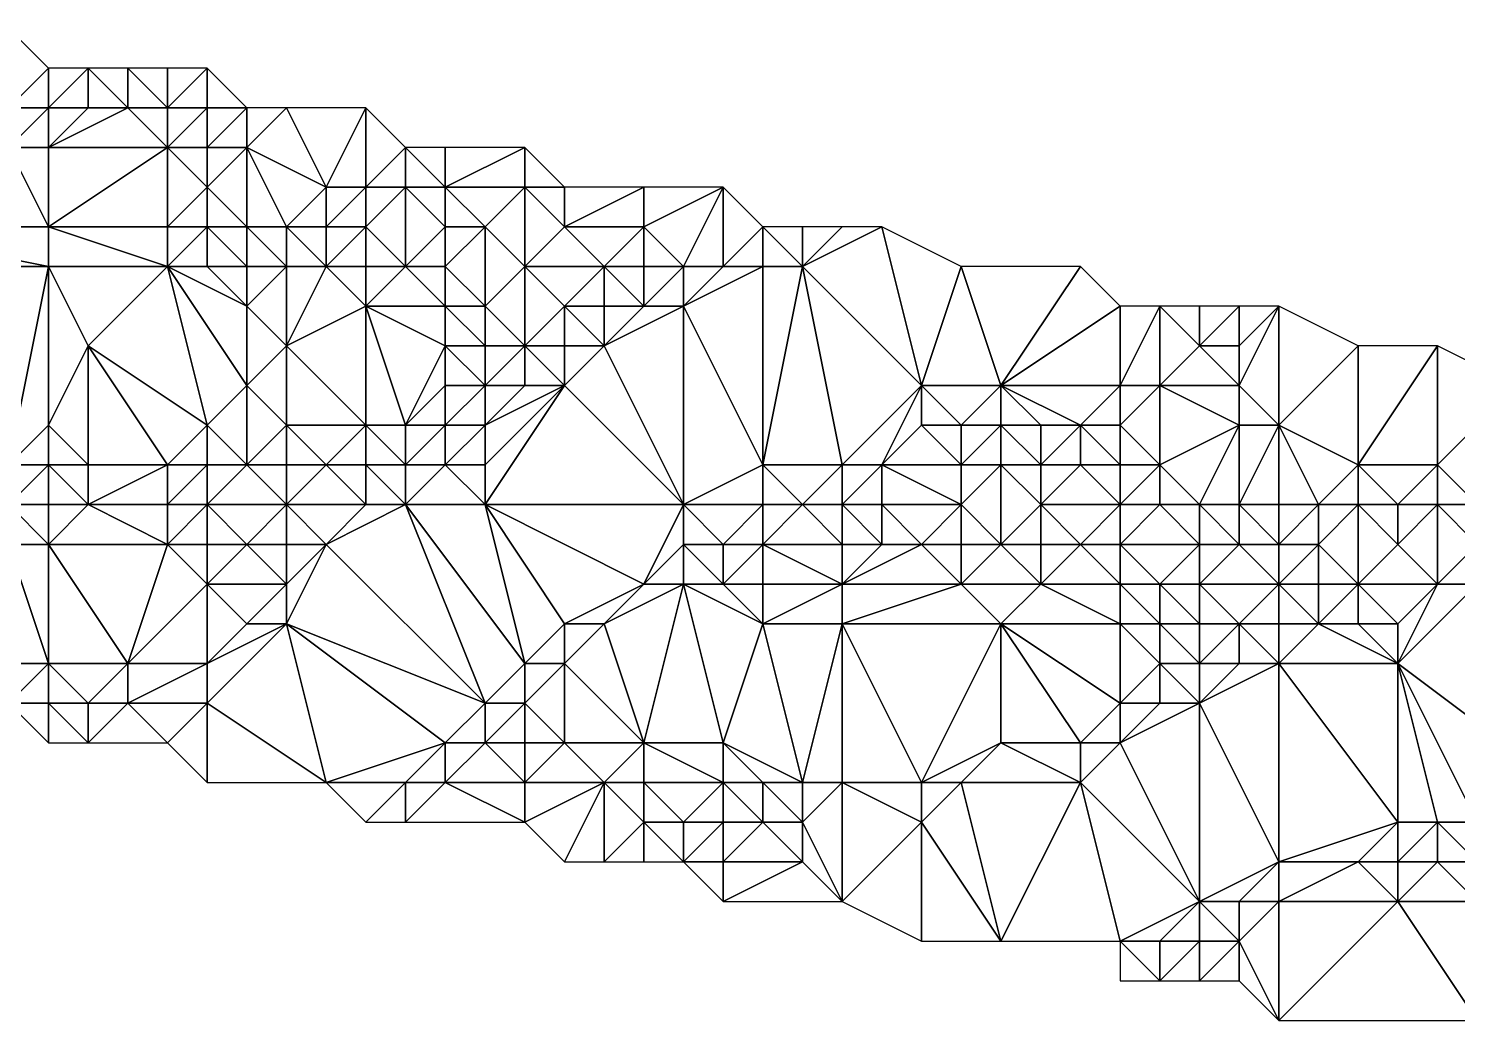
# Model space of a CAD drawing. Extents: x 2717.4 to 2787.5, y 1162.3 to 1174.9.
# Drawn here: x 2725.1 to 2737.34, y 1165.01 to 1173.51 of the extents above; entities that cross this region are included whole.
import ezdxf

# ---------------------------------------------------------------- set-up
doc = ezdxf.new("R2010")
doc.units = 0

msp = doc.modelspace()

# ---------------------------------------------------------------- linework, layer by layer
for points in [[(2724.93, 1173.51, 595.029), (2724.93, 1172.83, 595.025), (2725.27, 1173.17, 595.028)], [(2725.27, 1173.17, 595.028), (2724.93, 1172.83, 595.025), (2725.27, 1172.83, 595.068)], [(2725.27, 1173.17, 595.028), (2725.27, 1172.83, 595.068), (2725.61, 1173.17, 595.021)], [(2725.27, 1172.83, 595.068), (2725.61, 1172.83, 596.333), (2725.61, 1173.17, 595.021)], [(2725.95, 1172.83, 596.342), (2725.95, 1173.17, 595.006), (2725.61, 1173.17, 595.021)], [(2725.61, 1173.17, 595.021), (2725.61, 1172.83, 596.333), (2725.95, 1172.83, 596.342)], [(2726.29, 1172.83, 595.06), (2725.95, 1173.17, 595.006), (2725.95, 1172.83, 596.342)], [(2726.29, 1172.83, 595.06), (2726.29, 1173.17, 594.181), (2725.95, 1173.17, 595.006)], [(2726.63, 1173.17, 593.889), (2726.29, 1172.83, 595.06), (2726.63, 1172.83, 594.985)], [(2726.63, 1173.17, 593.889), (2726.29, 1173.17, 594.181), (2726.29, 1172.83, 595.06)], [(2726.63, 1173.17, 593.889), (2726.63, 1172.83, 594.985), (2726.97, 1172.83, 593.884)], [(2724.93, 1172.49, 596.318), (2725.27, 1172.49, 596.327), (2725.27, 1172.83, 595.068)], [(2725.27, 1172.83, 595.068), (2724.93, 1172.83, 595.025), (2724.93, 1172.49, 596.318)], [(2725.95, 1172.83, 596.342), (2725.61, 1172.83, 596.333), (2725.27, 1172.49, 596.327)], [(2725.95, 1172.83, 596.342), (2725.27, 1172.49, 596.327), (2726.29, 1172.49, 596.356)], [(2725.27, 1172.49, 596.327), (2725.61, 1172.83, 596.333), (2725.27, 1172.83, 595.068)], [(2726.29, 1172.49, 596.356), (2726.29, 1172.83, 595.06), (2725.95, 1172.83, 596.342)], [(2726.63, 1172.83, 594.985), (2726.29, 1172.83, 595.06), (2726.29, 1172.49, 596.356)], [(2726.63, 1172.49, 593.811), (2726.63, 1172.83, 594.985), (2726.29, 1172.49, 596.356)], [(2726.97, 1172.83, 593.884), (2726.63, 1172.83, 594.985), (2726.63, 1172.49, 593.811)], [(2726.63, 1172.49, 593.811), (2726.97, 1172.49, 593.841), (2726.97, 1172.83, 593.884)], [(2726.97, 1172.83, 593.884), (2726.97, 1172.49, 593.841), (2727.31, 1172.83, 593.885)], [(2727.31, 1172.83, 593.885), (2726.97, 1172.49, 593.841), (2727.65, 1172.15, 593.783)], [(2727.31, 1172.83, 593.885), (2727.65, 1172.15, 593.783), (2727.99, 1172.83, 593.831)], [(2727.99, 1172.83, 593.831), (2727.65, 1172.15, 593.783), (2727.99, 1172.15, 593.768)], [(2727.99, 1172.83, 593.831), (2727.99, 1172.15, 593.768), (2728.33, 1172.49, 593.764)], [(2725.27, 1171.81, 596.333), (2724.93, 1172.49, 596.318), (2723.57, 1171.81, 596.313)], [(2725.27, 1171.81, 596.333), (2725.27, 1172.49, 596.327), (2724.93, 1172.49, 596.318)], [(2726.29, 1172.49, 596.356), (2725.27, 1172.49, 596.327), (2725.27, 1171.81, 596.333)], [(2726.29, 1172.49, 596.356), (2725.27, 1171.81, 596.333), (2726.29, 1171.81, 596.362)], [(2726.29, 1172.49, 596.356), (2726.29, 1171.81, 596.362), (2726.63, 1172.15, 593.688)], [(2726.63, 1172.15, 593.688), (2726.63, 1172.49, 593.811), (2726.29, 1172.49, 596.356)], [(2726.97, 1171.81, 593.854), (2726.97, 1172.49, 593.841), (2726.63, 1172.15, 593.688)], [(2726.63, 1172.15, 593.688), (2726.97, 1172.49, 593.841), (2726.63, 1172.49, 593.811)], [(2727.65, 1172.15, 593.783), (2726.97, 1172.49, 593.841), (2727.31, 1171.81, 593.688)], [(2727.31, 1171.81, 593.688), (2726.97, 1172.49, 593.841), (2726.97, 1171.81, 593.854)], [(2728.33, 1172.49, 593.764), (2727.99, 1172.15, 593.768), (2728.33, 1172.15, 593.753)], [(2728.67, 1172.15, 593.998), (2728.67, 1172.49, 593.994), (2728.33, 1172.49, 593.764)], [(2728.33, 1172.49, 593.764), (2728.33, 1172.15, 593.753), (2728.67, 1172.15, 593.998)], [(2729.35, 1172.49, 593.937), (2728.67, 1172.49, 593.994), (2728.67, 1172.15, 593.998)], [(2728.67, 1172.15, 593.998), (2729.35, 1172.15, 593.915), (2729.35, 1172.49, 593.937)], [(2729.35, 1172.49, 593.937), (2729.35, 1172.15, 593.915), (2729.69, 1172.15, 593.871)], [(2726.29, 1171.81, 596.362), (2726.63, 1171.81, 594.841), (2726.63, 1172.15, 593.688)], [(2726.63, 1171.81, 594.841), (2726.97, 1171.81, 593.854), (2726.63, 1172.15, 593.688)], [(2727.65, 1171.81, 593.878), (2727.65, 1172.15, 593.783), (2727.31, 1171.81, 593.688)], [(2727.99, 1172.15, 593.768), (2727.65, 1172.15, 593.783), (2727.65, 1171.81, 593.878)], [(2727.99, 1171.81, 593.869), (2727.99, 1172.15, 593.768), (2727.65, 1171.81, 593.878)], [(2728.33, 1171.47, 593.871), (2728.33, 1172.15, 593.753), (2727.99, 1171.81, 593.869)], [(2728.33, 1172.15, 593.753), (2727.99, 1172.15, 593.768), (2727.99, 1171.81, 593.869)], [(2728.33, 1171.47, 593.871), (2728.67, 1171.81, 593.998), (2728.33, 1172.15, 593.753)], [(2728.33, 1172.15, 593.753), (2728.67, 1171.81, 593.998), (2728.67, 1172.15, 593.998)], [(2728.67, 1172.15, 593.998), (2729.01, 1171.81, 593.731), (2729.35, 1172.15, 593.915)], [(2728.67, 1171.81, 593.998), (2729.01, 1171.81, 593.731), (2728.67, 1172.15, 593.998)], [(2729.35, 1172.15, 593.915), (2729.01, 1171.81, 593.731), (2729.35, 1171.47, 593.593)], [(2729.69, 1171.81, 593.849), (2729.35, 1172.15, 593.915), (2729.35, 1171.47, 593.593)], [(2729.69, 1172.15, 593.871), (2729.35, 1172.15, 593.915), (2729.69, 1171.81, 593.849)], [(2729.69, 1171.81, 593.849), (2730.37, 1171.81, 593.76), (2730.37, 1172.15, 593.781)], [(2729.69, 1172.15, 593.871), (2729.69, 1171.81, 593.849), (2730.37, 1172.15, 593.781)], [(2730.37, 1172.15, 593.781), (2730.37, 1171.81, 593.76), (2731.05, 1172.15, 593.761)], [(2731.05, 1172.15, 593.761), (2730.37, 1171.81, 593.76), (2730.71, 1171.47, 593.749)], [(2731.05, 1172.15, 593.761), (2730.71, 1171.47, 593.749), (2731.05, 1171.47, 593.746)], [(2731.05, 1171.47, 593.746), (2731.39, 1171.81, 593.742), (2731.05, 1172.15, 593.761)], [(2725.27, 1171.47, 594.738), (2723.57, 1171.81, 596.313), (2723.23, 1171.47, 594.696)], [(2725.27, 1171.81, 596.333), (2723.57, 1171.81, 596.313), (2725.27, 1171.47, 594.738)], [(2725.27, 1171.81, 596.333), (2726.29, 1171.47, 594.762), (2726.29, 1171.81, 596.362)], [(2725.27, 1171.81, 596.333), (2725.27, 1171.47, 594.738), (2726.29, 1171.47, 594.762)], [(2726.29, 1171.47, 594.762), (2726.63, 1171.81, 594.841), (2726.29, 1171.81, 596.362)], [(2726.29, 1171.47, 594.762), (2726.63, 1171.47, 594.837), (2726.63, 1171.81, 594.841)], [(2726.63, 1171.81, 594.841), (2726.97, 1171.47, 593.863), (2726.97, 1171.81, 593.854)], [(2726.63, 1171.81, 594.841), (2726.63, 1171.47, 594.837), (2726.97, 1171.47, 593.863)], [(2726.97, 1171.81, 593.854), (2726.97, 1171.47, 593.863), (2727.31, 1171.47, 593.847)], [(2727.31, 1171.47, 593.847), (2727.31, 1171.81, 593.688), (2726.97, 1171.81, 593.854)], [(2727.65, 1171.47, 593.909), (2727.31, 1171.81, 593.688), (2727.31, 1171.47, 593.847)], [(2727.65, 1171.47, 593.909), (2727.65, 1171.81, 593.878), (2727.31, 1171.81, 593.688)], [(2727.99, 1171.81, 593.869), (2727.65, 1171.81, 593.878), (2727.65, 1171.47, 593.909)], [(2727.99, 1171.81, 593.869), (2727.65, 1171.47, 593.909), (2727.99, 1171.47, 594.486)], [(2728.33, 1171.47, 593.871), (2727.99, 1171.81, 593.869), (2727.99, 1171.47, 594.486)], [(2728.33, 1171.47, 593.871), (2728.67, 1171.47, 593.789), (2728.67, 1171.81, 593.998)], [(2729.01, 1171.81, 593.731), (2728.67, 1171.47, 593.789), (2729.01, 1171.13, 593.661)], [(2728.67, 1171.81, 593.998), (2728.67, 1171.47, 593.789), (2729.01, 1171.81, 593.731)], [(2729.35, 1171.47, 593.593), (2729.01, 1171.81, 593.731), (2729.01, 1171.13, 593.661)], [(2730.03, 1171.47, 593.515), (2729.69, 1171.81, 593.849), (2729.35, 1171.47, 593.593)], [(2730.03, 1171.47, 593.515), (2730.37, 1171.81, 593.76), (2729.69, 1171.81, 593.849)], [(2730.37, 1171.47, 593.518), (2730.37, 1171.81, 593.76), (2730.03, 1171.47, 593.515)], [(2730.71, 1171.47, 593.749), (2730.37, 1171.81, 593.76), (2730.37, 1171.47, 593.518)], [(2731.05, 1171.47, 593.746), (2731.39, 1171.47, 595.438), (2731.39, 1171.81, 593.742)], [(2731.39, 1171.81, 593.742), (2731.39, 1171.47, 595.438), (2731.73, 1171.47, 595.42)], [(2731.73, 1171.81, 593.724), (2731.39, 1171.81, 593.742), (2731.73, 1171.47, 595.42)], [(2731.73, 1171.47, 595.42), (2732.07, 1171.81, 595.416), (2731.73, 1171.81, 593.724)], [(2731.73, 1171.47, 595.42), (2732.75, 1170.45, 595.424), (2732.41, 1171.81, 595.416)], [(2732.41, 1171.81, 595.416), (2732.07, 1171.81, 595.416), (2731.73, 1171.47, 595.42)], [(2732.41, 1171.81, 595.416), (2732.75, 1170.45, 595.424), (2733.09, 1171.47, 595.456)], [(2724.93, 1169.77, 594.747), (2725.27, 1171.47, 594.738), (2723.23, 1171.47, 594.696)], [(2724.93, 1169.77, 594.747), (2725.27, 1170.11, 594.736), (2725.27, 1171.47, 594.738)], [(2726.29, 1171.47, 594.762), (2725.27, 1171.47, 594.738), (2725.61, 1170.79, 594.745)], [(2725.27, 1171.47, 594.738), (2725.27, 1170.11, 594.736), (2725.61, 1170.79, 594.745)], [(2726.63, 1170.11, 594.75), (2726.29, 1171.47, 594.762), (2725.61, 1170.79, 594.745)], [(2726.29, 1171.47, 594.762), (2726.97, 1170.45, 594.783), (2726.97, 1171.13, 594.813)], [(2726.63, 1170.11, 594.75), (2726.97, 1170.45, 594.783), (2726.29, 1171.47, 594.762)], [(2726.97, 1171.13, 594.813), (2726.63, 1171.47, 594.837), (2726.29, 1171.47, 594.762)], [(2726.97, 1171.47, 593.863), (2726.63, 1171.47, 594.837), (2726.97, 1171.13, 594.813)], [(2727.31, 1171.47, 593.847), (2726.97, 1171.47, 593.863), (2726.97, 1171.13, 594.813)], [(2726.97, 1171.13, 594.813), (2727.31, 1170.79, 593.926), (2727.31, 1171.47, 593.847)], [(2727.31, 1170.79, 593.926), (2727.65, 1171.47, 593.909), (2727.31, 1171.47, 593.847)], [(2727.99, 1171.13, 593.926), (2727.65, 1171.47, 593.909), (2727.31, 1170.79, 593.926)], [(2727.99, 1171.47, 594.486), (2727.65, 1171.47, 593.909), (2727.99, 1171.13, 593.926)], [(2727.99, 1171.13, 593.926), (2728.33, 1171.47, 593.871), (2727.99, 1171.47, 594.486)], [(2727.99, 1171.13, 593.926), (2728.67, 1171.13, 593.759), (2728.33, 1171.47, 593.871)], [(2728.67, 1171.13, 593.759), (2728.67, 1171.47, 593.789), (2728.33, 1171.47, 593.871)], [(2729.01, 1171.13, 593.661), (2728.67, 1171.47, 593.789), (2728.67, 1171.13, 593.759)], [(2729.35, 1171.47, 593.593), (2729.01, 1171.13, 593.661), (2729.35, 1170.79, 593.587)], [(2730.03, 1171.47, 593.515), (2729.35, 1171.47, 593.593), (2729.69, 1171.13, 595.642)], [(2729.35, 1171.47, 593.593), (2729.35, 1170.79, 593.587), (2729.69, 1171.13, 595.642)], [(2730.03, 1171.47, 593.515), (2729.69, 1171.13, 595.642), (2730.03, 1171.13, 595.63)], [(2730.37, 1171.13, 593.499), (2730.03, 1171.47, 593.515), (2730.03, 1171.13, 595.63)], [(2730.37, 1171.13, 593.499), (2730.37, 1171.47, 593.518), (2730.03, 1171.47, 593.515)], [(2730.71, 1171.47, 593.749), (2730.37, 1171.47, 593.518), (2730.37, 1171.13, 593.499)], [(2730.71, 1171.13, 595.4), (2730.71, 1171.47, 593.749), (2730.37, 1171.13, 593.499)], [(2730.71, 1171.13, 595.4), (2731.39, 1171.47, 595.438), (2731.05, 1171.47, 593.746)], [(2731.05, 1171.47, 593.746), (2730.71, 1171.47, 593.749), (2730.71, 1171.13, 595.4)], [(2730.71, 1171.13, 595.4), (2731.39, 1169.77, 595.426), (2731.39, 1171.47, 595.438)], [(2731.73, 1171.47, 595.42), (2731.39, 1169.77, 595.426), (2732.07, 1169.77, 595.422)], [(2731.39, 1171.47, 595.438), (2731.39, 1169.77, 595.426), (2731.73, 1171.47, 595.42)], [(2731.73, 1171.47, 595.42), (2732.07, 1169.77, 595.422), (2732.75, 1170.45, 595.424)], [(2733.09, 1171.47, 595.456), (2732.75, 1170.45, 595.424), (2733.43, 1170.45, 595.474)], [(2733.09, 1171.47, 595.456), (2733.43, 1170.45, 595.474), (2734.11, 1171.47, 595.495)], [(2734.11, 1171.47, 595.495), (2733.43, 1170.45, 595.474), (2734.45, 1171.13, 595.515)], [(2726.97, 1171.13, 594.813), (2726.97, 1170.45, 594.783), (2727.31, 1170.79, 593.926)], [(2727.99, 1170.11, 593.937), (2727.99, 1171.13, 593.926), (2727.31, 1170.79, 593.926)], [(2727.99, 1170.11, 593.937), (2728.33, 1170.11, 593.935), (2727.99, 1171.13, 593.926)], [(2728.33, 1170.11, 593.935), (2728.67, 1170.79, 593.917), (2727.99, 1171.13, 593.926)], [(2727.99, 1171.13, 593.926), (2728.67, 1170.79, 593.917), (2728.67, 1171.13, 593.759)], [(2729.01, 1171.13, 593.661), (2728.67, 1171.13, 593.759), (2729.01, 1170.79, 593.914)], [(2728.67, 1171.13, 593.759), (2728.67, 1170.79, 593.917), (2729.01, 1170.79, 593.914)], [(2729.35, 1170.79, 593.587), (2729.01, 1171.13, 593.661), (2729.01, 1170.79, 593.914)], [(2729.35, 1170.79, 593.587), (2729.69, 1170.79, 595.657), (2729.69, 1171.13, 595.642)], [(2730.03, 1171.13, 595.63), (2729.69, 1171.13, 595.642), (2730.03, 1170.79, 595.44)], [(2729.69, 1171.13, 595.642), (2729.69, 1170.79, 595.657), (2730.03, 1170.79, 595.44)], [(2730.03, 1171.13, 595.63), (2730.03, 1170.79, 595.44), (2730.37, 1171.13, 593.499)], [(2730.03, 1170.79, 595.44), (2730.71, 1171.13, 595.4), (2730.37, 1171.13, 593.499)], [(2730.03, 1170.79, 595.44), (2730.71, 1169.43, 595.458), (2730.71, 1171.13, 595.4)], [(2730.71, 1169.43, 595.458), (2731.39, 1169.77, 595.426), (2730.71, 1171.13, 595.4)], [(2733.43, 1170.45, 595.474), (2734.45, 1170.45, 595.482), (2734.45, 1171.13, 595.515)], [(2734.45, 1171.13, 595.515), (2734.45, 1170.45, 595.482), (2734.79, 1171.13, 595.415)], [(2734.45, 1170.45, 595.482), (2734.79, 1170.45, 595.473), (2734.79, 1171.13, 595.415)], [(2735.13, 1171.13, 593.652), (2734.79, 1171.13, 595.415), (2735.13, 1170.79, 595.411)], [(2734.79, 1171.13, 595.415), (2734.79, 1170.45, 595.473), (2735.13, 1170.79, 595.411)], [(2735.13, 1170.79, 595.411), (2735.47, 1171.13, 593.665), (2735.13, 1171.13, 593.652)], [(2735.13, 1170.79, 595.411), (2735.47, 1170.79, 595.371), (2735.47, 1171.13, 593.665)], [(2735.47, 1171.13, 593.665), (2735.47, 1170.79, 595.371), (2735.81, 1171.13, 595.029)], [(2735.81, 1171.13, 595.029), (2735.47, 1170.45, 595.409), (2735.81, 1170.11, 595.018)], [(2735.81, 1171.13, 595.029), (2735.47, 1170.79, 595.371), (2735.47, 1170.45, 595.409)], [(2735.81, 1171.13, 595.029), (2735.81, 1170.11, 595.018), (2736.49, 1170.79, 595.069)], [(2725.61, 1170.79, 594.745), (2725.27, 1170.11, 594.736), (2725.61, 1169.77, 594.743)], [(2726.29, 1169.77, 594.769), (2725.61, 1170.79, 594.745), (2725.61, 1169.77, 594.743)], [(2726.63, 1170.11, 594.75), (2725.61, 1170.79, 594.745), (2726.29, 1169.77, 594.769)], [(2726.97, 1170.45, 594.783), (2727.31, 1170.11, 593.916), (2727.31, 1170.79, 593.926)], [(2727.31, 1170.79, 593.926), (2727.31, 1170.11, 593.916), (2727.99, 1170.11, 593.937)], [(2728.33, 1170.11, 593.935), (2728.67, 1170.45, 593.925), (2728.67, 1170.79, 593.917)], [(2729.01, 1170.79, 593.914), (2728.67, 1170.79, 593.917), (2729.01, 1170.45, 593.922)], [(2728.67, 1170.79, 593.917), (2728.67, 1170.45, 593.925), (2729.01, 1170.45, 593.922)], [(2729.35, 1170.79, 593.587), (2729.01, 1170.79, 593.914), (2729.01, 1170.45, 593.922)], [(2729.35, 1170.79, 593.587), (2729.01, 1170.45, 593.922), (2729.35, 1170.45, 593.92)], [(2729.69, 1170.45, 595.482), (2729.35, 1170.79, 593.587), (2729.35, 1170.45, 593.92)], [(2729.69, 1170.45, 595.482), (2729.69, 1170.79, 595.657), (2729.35, 1170.79, 593.587)], [(2729.69, 1170.45, 595.482), (2730.71, 1169.43, 595.458), (2730.03, 1170.79, 595.44)], [(2730.03, 1170.79, 595.44), (2729.69, 1170.79, 595.657), (2729.69, 1170.45, 595.482)], [(2734.79, 1170.45, 595.473), (2735.47, 1170.45, 595.409), (2735.13, 1170.79, 595.411)], [(2735.47, 1170.45, 595.409), (2735.47, 1170.79, 595.371), (2735.13, 1170.79, 595.411)], [(2735.81, 1170.11, 595.018), (2736.49, 1169.77, 595.072), (2736.49, 1170.79, 595.069)], [(2736.49, 1170.79, 595.069), (2736.49, 1169.77, 595.072), (2737.17, 1170.79, 595.091)], [(2736.49, 1169.77, 595.072), (2737.17, 1169.77, 595.069), (2737.17, 1170.79, 595.091)], [(2737.17, 1170.79, 595.091), (2737.17, 1169.77, 595.069), (2737.85, 1170.45, 595.088)], [(2726.97, 1169.77, 594.785), (2726.97, 1170.45, 594.783), (2726.63, 1170.11, 594.75)], [(2726.97, 1169.77, 594.785), (2727.31, 1170.11, 593.916), (2726.97, 1170.45, 594.783)], [(2728.67, 1170.11, 593.657), (2728.67, 1170.45, 593.925), (2728.33, 1170.11, 593.935)], [(2729.01, 1170.11, 595.713), (2729.01, 1170.45, 593.922), (2728.67, 1170.11, 593.657)], [(2729.01, 1170.45, 593.922), (2728.67, 1170.45, 593.925), (2728.67, 1170.11, 593.657)], [(2729.01, 1170.11, 595.713), (2729.69, 1170.45, 595.482), (2729.35, 1170.45, 593.92)], [(2729.69, 1170.45, 595.482), (2729.01, 1169.43, 595.473), (2730.71, 1169.43, 595.458)], [(2729.69, 1170.45, 595.482), (2729.01, 1169.77, 595.506), (2729.01, 1169.43, 595.473)], [(2729.35, 1170.45, 593.92), (2729.01, 1170.45, 593.922), (2729.01, 1170.11, 595.713)], [(2729.01, 1170.11, 595.713), (2729.01, 1169.77, 595.506), (2729.69, 1170.45, 595.482)], [(2732.75, 1170.45, 595.424), (2732.07, 1169.77, 595.422), (2732.41, 1169.77, 594.717)], [(2732.41, 1169.77, 594.717), (2732.75, 1170.11, 595.408), (2732.75, 1170.45, 595.424)], [(2733.43, 1170.45, 595.474), (2732.75, 1170.45, 595.424), (2733.09, 1170.11, 596.694)], [(2732.75, 1170.45, 595.424), (2732.75, 1170.11, 595.408), (2733.09, 1170.11, 596.694)], [(2733.43, 1170.11, 596.803), (2733.43, 1170.45, 595.474), (2733.09, 1170.11, 596.694)], [(2733.43, 1170.11, 596.803), (2733.77, 1170.11, 595.489), (2733.43, 1170.45, 595.474)], [(2733.43, 1170.45, 595.474), (2733.77, 1170.11, 595.489), (2734.11, 1170.11, 595.486)], [(2734.11, 1170.11, 595.486), (2734.45, 1170.45, 595.482), (2733.43, 1170.45, 595.474)], [(2734.45, 1170.11, 596.308), (2734.45, 1170.45, 595.482), (2734.11, 1170.11, 595.486)], [(2734.45, 1170.11, 596.308), (2734.79, 1170.45, 595.473), (2734.45, 1170.45, 595.482)], [(2734.79, 1169.77, 595.516), (2734.79, 1170.45, 595.473), (2734.45, 1170.11, 596.308)], [(2734.79, 1169.77, 595.516), (2735.47, 1170.11, 595.447), (2734.79, 1170.45, 595.473)], [(2735.47, 1170.11, 595.447), (2735.47, 1170.45, 595.409), (2734.79, 1170.45, 595.473)], [(2735.81, 1170.11, 595.018), (2735.47, 1170.45, 595.409), (2735.47, 1170.11, 595.447)], [(2737.85, 1170.45, 595.088), (2737.17, 1169.77, 595.069), (2737.51, 1169.43, 595.103)], [(2725.27, 1169.77, 596.364), (2725.27, 1170.11, 594.736), (2724.93, 1169.77, 594.747)], [(2725.61, 1169.77, 594.743), (2725.27, 1170.11, 594.736), (2725.27, 1169.77, 596.364)], [(2726.63, 1170.11, 594.75), (2726.29, 1169.77, 594.769), (2726.63, 1169.77, 623.335)], [(2726.97, 1169.77, 594.785), (2726.63, 1170.11, 594.75), (2726.63, 1169.77, 623.335)], [(2726.97, 1169.77, 594.785), (2727.31, 1169.77, 594.793), (2727.31, 1170.11, 593.916)], [(2727.99, 1170.11, 593.937), (2727.31, 1170.11, 593.916), (2727.65, 1169.77, 593.947)], [(2727.31, 1170.11, 593.916), (2727.31, 1169.77, 594.793), (2727.65, 1169.77, 593.947)], [(2727.99, 1169.77, 595.933), (2727.99, 1170.11, 593.937), (2727.65, 1169.77, 593.947)], [(2727.99, 1169.77, 595.933), (2728.33, 1169.77, 596.198), (2727.99, 1170.11, 593.937)], [(2728.33, 1169.77, 596.198), (2728.33, 1170.11, 593.935), (2727.99, 1170.11, 593.937)], [(2728.67, 1170.11, 593.657), (2728.33, 1170.11, 593.935), (2728.33, 1169.77, 596.198)], [(2728.33, 1169.77, 596.198), (2728.67, 1169.77, 595.897), (2728.67, 1170.11, 593.657)], [(2728.67, 1170.11, 593.657), (2728.67, 1169.77, 595.897), (2729.01, 1170.11, 595.713)], [(2728.67, 1169.77, 595.897), (2729.01, 1169.77, 595.506), (2729.01, 1170.11, 595.713)], [(2733.09, 1169.77, 594.715), (2732.75, 1170.11, 595.408), (2732.41, 1169.77, 594.717)], [(2733.09, 1170.11, 596.694), (2732.75, 1170.11, 595.408), (2733.09, 1169.77, 594.715)], [(2733.43, 1170.11, 596.803), (2733.09, 1169.77, 594.715), (2733.43, 1169.77, 594.721)], [(2733.43, 1170.11, 596.803), (2733.09, 1170.11, 596.694), (2733.09, 1169.77, 594.715)], [(2733.43, 1169.77, 594.721), (2733.77, 1169.77, 594.727), (2733.43, 1170.11, 596.803)], [(2733.77, 1169.77, 594.727), (2733.77, 1170.11, 595.489), (2733.43, 1170.11, 596.803)], [(2734.11, 1169.77, 594.745), (2734.11, 1170.11, 595.486), (2733.77, 1169.77, 594.727)], [(2734.11, 1170.11, 595.486), (2733.77, 1170.11, 595.489), (2733.77, 1169.77, 594.727)], [(2734.45, 1169.77, 596.325), (2734.11, 1170.11, 595.486), (2734.11, 1169.77, 594.745)], [(2734.45, 1169.77, 596.325), (2734.45, 1170.11, 596.308), (2734.11, 1170.11, 595.486)], [(2734.45, 1169.77, 596.325), (2734.79, 1169.77, 595.516), (2734.45, 1170.11, 596.308)], [(2735.13, 1169.43, 595.528), (2735.47, 1170.11, 595.447), (2734.79, 1169.77, 595.516)], [(2735.47, 1169.43, 595.519), (2735.47, 1170.11, 595.447), (2735.13, 1169.43, 595.528)], [(2735.47, 1169.43, 595.519), (2735.81, 1169.43, 595.008), (2735.81, 1170.11, 595.018)], [(2735.81, 1170.11, 595.018), (2735.47, 1170.11, 595.447), (2735.47, 1169.43, 595.519)], [(2735.81, 1170.11, 595.018), (2735.81, 1169.43, 595.008), (2736.15, 1169.43, 595.074)], [(2736.15, 1169.43, 595.074), (2736.49, 1169.77, 595.072), (2735.81, 1170.11, 595.018)], [(2724.93, 1169.43, 596.366), (2725.27, 1169.43, 596.372), (2725.27, 1169.77, 596.364)], [(2724.93, 1169.77, 594.747), (2724.93, 1169.43, 596.366), (2725.27, 1169.77, 596.364)], [(2725.61, 1169.77, 594.743), (2725.27, 1169.77, 596.364), (2725.61, 1169.43, 623.324)], [(2725.27, 1169.77, 596.364), (2725.27, 1169.43, 596.372), (2725.61, 1169.43, 623.324)], [(2725.61, 1169.43, 623.324), (2726.29, 1169.77, 594.769), (2725.61, 1169.77, 594.743)], [(2725.61, 1169.43, 623.324), (2726.29, 1169.43, 623.332), (2726.29, 1169.77, 594.769)], [(2726.29, 1169.77, 594.769), (2726.29, 1169.43, 623.332), (2726.63, 1169.77, 623.335)], [(2726.29, 1169.43, 623.332), (2726.63, 1169.43, 623.333), (2726.63, 1169.77, 623.335)], [(2726.63, 1169.77, 623.335), (2726.63, 1169.43, 623.333), (2726.97, 1169.77, 594.785)], [(2726.97, 1169.77, 594.785), (2726.63, 1169.43, 623.333), (2727.31, 1169.43, 623.352)], [(2727.31, 1169.43, 623.352), (2727.31, 1169.77, 594.793), (2726.97, 1169.77, 594.785)], [(2727.65, 1169.77, 593.947), (2727.31, 1169.43, 623.352), (2727.99, 1169.43, 623.357)], [(2727.65, 1169.77, 593.947), (2727.31, 1169.77, 594.793), (2727.31, 1169.43, 623.352)], [(2727.99, 1169.43, 623.357), (2727.99, 1169.77, 595.933), (2727.65, 1169.77, 593.947)], [(2728.33, 1169.43, 595.499), (2727.99, 1169.77, 595.933), (2727.99, 1169.43, 623.357)], [(2728.33, 1169.43, 595.499), (2728.33, 1169.77, 596.198), (2727.99, 1169.77, 595.933)], [(2728.33, 1169.43, 595.499), (2729.01, 1169.43, 595.473), (2728.67, 1169.77, 595.897)], [(2728.33, 1169.43, 595.499), (2728.67, 1169.77, 595.897), (2728.33, 1169.77, 596.198)], [(2729.01, 1169.43, 595.473), (2729.01, 1169.77, 595.506), (2728.67, 1169.77, 595.897)], [(2730.71, 1169.43, 595.458), (2731.39, 1169.43, 595.426), (2731.39, 1169.77, 595.426)], [(2731.39, 1169.77, 595.426), (2731.39, 1169.43, 595.426), (2731.73, 1169.43, 594.69)], [(2732.07, 1169.77, 595.422), (2731.39, 1169.77, 595.426), (2731.73, 1169.43, 594.69)], [(2731.73, 1169.43, 594.69), (2732.07, 1169.43, 594.705), (2732.07, 1169.77, 595.422)], [(2732.07, 1169.43, 594.705), (2732.41, 1169.43, 594.716), (2732.41, 1169.77, 594.717)], [(2732.07, 1169.77, 595.422), (2732.07, 1169.43, 594.705), (2732.41, 1169.77, 594.717)], [(2733.09, 1169.77, 594.715), (2732.41, 1169.77, 594.717), (2733.09, 1169.43, 594.708)], [(2732.41, 1169.77, 594.717), (2732.41, 1169.43, 594.716), (2733.09, 1169.43, 594.708)], [(2733.43, 1169.09, 594.723), (2733.43, 1169.77, 594.721), (2733.09, 1169.43, 594.708)], [(2733.43, 1169.77, 594.721), (2733.09, 1169.77, 594.715), (2733.09, 1169.43, 594.708)], [(2733.43, 1169.77, 594.721), (2733.77, 1169.43, 594.728), (2733.77, 1169.77, 594.727)], [(2733.43, 1169.09, 594.723), (2733.77, 1169.43, 594.728), (2733.43, 1169.77, 594.721)], [(2734.11, 1169.77, 594.745), (2733.77, 1169.43, 594.728), (2734.45, 1169.43, 594.749)], [(2733.77, 1169.77, 594.727), (2733.77, 1169.43, 594.728), (2734.11, 1169.77, 594.745)], [(2734.11, 1169.77, 594.745), (2734.45, 1169.43, 594.749), (2734.45, 1169.77, 596.325)], [(2734.45, 1169.43, 594.749), (2734.79, 1169.77, 595.516), (2734.45, 1169.77, 596.325)], [(2734.45, 1169.43, 594.749), (2734.79, 1169.43, 595.538), (2734.79, 1169.77, 595.516)], [(2734.79, 1169.77, 595.516), (2734.79, 1169.43, 595.538), (2735.13, 1169.43, 595.528)], [(2736.49, 1169.43, 594.768), (2736.49, 1169.77, 595.072), (2736.15, 1169.43, 595.074)], [(2736.83, 1169.43, 595.084), (2736.49, 1169.77, 595.072), (2736.49, 1169.43, 594.768)], [(2736.83, 1169.43, 595.084), (2737.17, 1169.77, 595.069), (2736.49, 1169.77, 595.072)], [(2737.17, 1169.43, 594.765), (2737.17, 1169.77, 595.069), (2736.83, 1169.43, 595.084)], [(2737.51, 1169.43, 595.103), (2737.17, 1169.77, 595.069), (2737.17, 1169.43, 594.765)], [(2724.93, 1169.43, 596.366), (2724.93, 1169.09, 594.962), (2725.27, 1169.09, 594.966)], [(2725.27, 1169.09, 594.966), (2725.27, 1169.43, 596.372), (2724.93, 1169.43, 596.366)], [(2725.61, 1169.43, 623.324), (2725.27, 1169.09, 594.966), (2726.29, 1169.09, 594.972)], [(2725.61, 1169.43, 623.324), (2725.27, 1169.43, 596.372), (2725.27, 1169.09, 594.966)], [(2726.29, 1169.09, 594.972), (2726.29, 1169.43, 623.332), (2725.61, 1169.43, 623.324)], [(2726.29, 1169.09, 594.972), (2726.63, 1169.09, 596.393), (2726.63, 1169.43, 623.333)], [(2726.29, 1169.09, 594.972), (2726.63, 1169.43, 623.333), (2726.29, 1169.43, 623.332)], [(2726.63, 1169.43, 623.333), (2726.97, 1169.09, 594.995), (2727.31, 1169.43, 623.352)], [(2726.63, 1169.09, 596.393), (2726.97, 1169.09, 594.995), (2726.63, 1169.43, 623.333)], [(2726.97, 1169.09, 594.995), (2727.31, 1169.09, 596.404), (2727.31, 1169.43, 623.352)], [(2727.31, 1169.43, 623.352), (2727.65, 1169.09, 595.538), (2727.99, 1169.43, 623.357)], [(2727.31, 1169.43, 623.352), (2727.31, 1169.09, 596.404), (2727.65, 1169.09, 595.538)], [(2727.65, 1169.09, 595.538), (2729.01, 1167.73, 595.498), (2728.33, 1169.43, 595.499)], [(2727.99, 1169.43, 623.357), (2727.65, 1169.09, 595.538), (2728.33, 1169.43, 595.499)], [(2729.01, 1167.73, 595.498), (2729.35, 1168.07, 595.497), (2728.33, 1169.43, 595.499)], [(2729.35, 1168.07, 595.497), (2729.01, 1169.43, 595.473), (2728.33, 1169.43, 595.499)], [(2729.01, 1169.43, 595.473), (2730.37, 1168.75, 595.496), (2730.71, 1169.43, 595.458)], [(2729.69, 1168.41, 595.496), (2729.01, 1169.43, 595.473), (2729.35, 1168.07, 595.497)], [(2729.69, 1168.41, 595.496), (2730.37, 1168.75, 595.496), (2729.01, 1169.43, 595.473)], [(2730.37, 1168.75, 595.496), (2730.71, 1169.09, 595.479), (2730.71, 1169.43, 595.458)], [(2731.05, 1169.09, 596.469), (2731.39, 1169.43, 595.426), (2730.71, 1169.43, 595.458)], [(2730.71, 1169.43, 595.458), (2730.71, 1169.09, 595.479), (2731.05, 1169.09, 596.469)], [(2731.39, 1169.09, 596.474), (2731.39, 1169.43, 595.426), (2731.05, 1169.09, 596.469)], [(2731.73, 1169.43, 594.69), (2731.39, 1169.43, 595.426), (2731.39, 1169.09, 596.474)], [(2731.39, 1169.09, 596.474), (2732.07, 1169.09, 596.486), (2731.73, 1169.43, 594.69)], [(2732.07, 1169.09, 596.486), (2732.07, 1169.43, 594.705), (2731.73, 1169.43, 594.69)], [(2732.41, 1169.09, 594.858), (2732.41, 1169.43, 594.716), (2732.07, 1169.43, 594.705)], [(2732.41, 1169.09, 594.858), (2732.07, 1169.43, 594.705), (2732.07, 1169.09, 596.486)], [(2732.75, 1169.09, 594.845), (2732.41, 1169.43, 594.716), (2732.41, 1169.09, 594.858)], [(2733.09, 1169.43, 594.708), (2732.41, 1169.43, 594.716), (2732.75, 1169.09, 594.845)], [(2732.75, 1169.09, 594.845), (2733.09, 1169.09, 594.844), (2733.09, 1169.43, 594.708)], [(2733.09, 1169.43, 594.708), (2733.09, 1169.09, 594.844), (2733.43, 1169.09, 594.723)], [(2733.77, 1169.09, 594.866), (2733.77, 1169.43, 594.728), (2733.43, 1169.09, 594.723)], [(2733.77, 1169.09, 594.866), (2734.11, 1169.09, 594.738), (2733.77, 1169.43, 594.728)], [(2733.77, 1169.43, 594.728), (2734.11, 1169.09, 594.738), (2734.45, 1169.43, 594.749)], [(2734.45, 1169.43, 594.749), (2734.11, 1169.09, 594.738), (2734.45, 1169.09, 594.735)], [(2734.45, 1169.09, 594.735), (2734.79, 1169.43, 595.538), (2734.45, 1169.43, 594.749)], [(2735.13, 1169.09, 594.736), (2734.79, 1169.43, 595.538), (2734.45, 1169.09, 594.735)], [(2735.13, 1169.43, 595.528), (2734.79, 1169.43, 595.538), (2735.13, 1169.09, 594.736)], [(2735.47, 1169.09, 595.541), (2735.13, 1169.43, 595.528), (2735.13, 1169.09, 594.736)], [(2735.47, 1169.09, 595.541), (2735.47, 1169.43, 595.519), (2735.13, 1169.43, 595.528)], [(2735.81, 1169.09, 594.748), (2735.47, 1169.43, 595.519), (2735.47, 1169.09, 595.541)], [(2735.81, 1169.09, 594.748), (2735.81, 1169.43, 595.008), (2735.47, 1169.43, 595.519)], [(2735.81, 1169.09, 594.748), (2736.15, 1169.09, 594.756), (2736.15, 1169.43, 595.074)], [(2736.15, 1169.43, 595.074), (2735.81, 1169.43, 595.008), (2735.81, 1169.09, 594.748)], [(2736.49, 1169.43, 594.768), (2736.15, 1169.09, 594.756), (2736.49, 1168.75, 594.757)], [(2736.15, 1169.43, 595.074), (2736.15, 1169.09, 594.756), (2736.49, 1169.43, 594.768)], [(2736.49, 1169.43, 594.768), (2736.83, 1169.09, 594.769), (2736.83, 1169.43, 595.084)], [(2736.49, 1168.75, 594.757), (2736.83, 1169.09, 594.769), (2736.49, 1169.43, 594.768)], [(2737.17, 1169.43, 594.765), (2736.83, 1169.09, 594.769), (2737.17, 1168.75, 594.76)], [(2736.83, 1169.43, 595.084), (2736.83, 1169.09, 594.769), (2737.17, 1169.43, 594.765)], [(2737.51, 1169.43, 595.103), (2737.17, 1169.43, 594.765), (2737.51, 1169.09, 594.765)], [(2737.17, 1169.43, 594.765), (2737.17, 1168.75, 594.76), (2737.51, 1169.09, 594.765)], [(2724.59, 1168.07, 594.957), (2725.27, 1168.07, 594.977), (2724.93, 1169.09, 594.962)], [(2724.93, 1169.09, 594.962), (2725.27, 1168.07, 594.977), (2725.27, 1169.09, 594.966)], [(2725.27, 1169.09, 594.966), (2725.95, 1168.07, 594.978), (2726.29, 1169.09, 594.972)], [(2725.27, 1168.07, 594.977), (2725.95, 1168.07, 594.978), (2725.27, 1169.09, 594.966)], [(2726.29, 1169.09, 594.972), (2725.95, 1168.07, 594.978), (2726.63, 1168.75, 594.92)], [(2726.29, 1169.09, 594.972), (2726.63, 1168.75, 594.92), (2726.63, 1169.09, 596.393)], [(2726.63, 1168.75, 594.92), (2726.97, 1169.09, 594.995), (2726.63, 1169.09, 596.393)], [(2726.63, 1168.75, 594.92), (2727.31, 1168.75, 594.981), (2726.97, 1169.09, 594.995)], [(2726.97, 1169.09, 594.995), (2727.31, 1168.75, 594.981), (2727.31, 1169.09, 596.404)], [(2727.31, 1168.75, 594.981), (2727.31, 1168.41, 595.461), (2727.65, 1169.09, 595.538)], [(2727.31, 1169.09, 596.404), (2727.31, 1168.75, 594.981), (2727.65, 1169.09, 595.538)], [(2727.65, 1169.09, 595.538), (2727.31, 1168.41, 595.461), (2729.01, 1167.73, 595.498)], [(2730.37, 1168.75, 595.496), (2730.71, 1168.75, 595.112), (2730.71, 1169.09, 595.479)], [(2731.05, 1169.09, 596.469), (2730.71, 1169.09, 595.479), (2731.05, 1168.75, 595.118)], [(2730.71, 1169.09, 595.479), (2730.71, 1168.75, 595.112), (2731.05, 1168.75, 595.118)], [(2731.05, 1168.75, 595.118), (2731.39, 1169.09, 596.474), (2731.05, 1169.09, 596.469)], [(2731.05, 1168.75, 595.118), (2731.39, 1168.75, 596.479), (2731.39, 1169.09, 596.474)], [(2731.39, 1168.75, 596.479), (2732.07, 1168.75, 596.491), (2731.39, 1169.09, 596.474)], [(2732.07, 1168.75, 596.491), (2732.07, 1169.09, 596.486), (2731.39, 1169.09, 596.474)], [(2732.07, 1168.75, 596.491), (2732.41, 1169.09, 594.858), (2732.07, 1169.09, 596.486)], [(2732.75, 1169.09, 594.845), (2732.07, 1168.75, 596.491), (2733.09, 1168.75, 596.509)], [(2732.75, 1169.09, 594.845), (2732.41, 1169.09, 594.858), (2732.07, 1168.75, 596.491)], [(2733.09, 1168.75, 596.509), (2733.09, 1169.09, 594.844), (2732.75, 1169.09, 594.845)], [(2733.43, 1169.09, 594.723), (2733.09, 1168.75, 596.509), (2733.77, 1168.75, 596.522)], [(2733.43, 1169.09, 594.723), (2733.09, 1169.09, 594.844), (2733.09, 1168.75, 596.509)], [(2733.77, 1168.75, 596.522), (2733.77, 1169.09, 594.866), (2733.43, 1169.09, 594.723)], [(2733.77, 1168.75, 596.522), (2734.11, 1169.09, 594.738), (2733.77, 1169.09, 594.866)], [(2734.45, 1168.75, 596.537), (2734.11, 1169.09, 594.738), (2733.77, 1168.75, 596.522)], [(2734.45, 1169.09, 594.735), (2734.11, 1169.09, 594.738), (2734.45, 1168.75, 596.537)], [(2734.45, 1168.75, 596.537), (2734.79, 1168.75, 596.544), (2734.45, 1169.09, 594.735)], [(2734.79, 1168.75, 596.544), (2735.13, 1169.09, 594.736), (2734.45, 1169.09, 594.735)], [(2735.13, 1168.75, 594.888), (2735.13, 1169.09, 594.736), (2734.79, 1168.75, 596.544)], [(2735.81, 1168.75, 594.904), (2735.47, 1169.09, 595.541), (2735.13, 1168.75, 594.888)], [(2735.13, 1168.75, 594.888), (2735.47, 1169.09, 595.541), (2735.13, 1169.09, 594.736)], [(2735.81, 1168.75, 594.904), (2735.81, 1169.09, 594.748), (2735.47, 1169.09, 595.541)], [(2735.81, 1168.75, 594.904), (2736.15, 1169.09, 594.756), (2735.81, 1169.09, 594.748)], [(2735.81, 1168.75, 594.904), (2736.15, 1168.75, 594.903), (2736.15, 1169.09, 594.756)], [(2736.15, 1169.09, 594.756), (2736.15, 1168.75, 594.903), (2736.49, 1168.75, 594.757)], [(2737.17, 1168.75, 594.76), (2736.83, 1169.09, 594.769), (2736.49, 1168.75, 594.757)], [(2737.51, 1169.09, 594.765), (2737.17, 1168.75, 594.76), (2737.51, 1168.75, 595.099)], [(2725.95, 1168.07, 594.978), (2726.63, 1168.07, 594.968), (2726.63, 1168.75, 594.92)], [(2726.63, 1168.07, 594.968), (2726.97, 1168.41, 594.983), (2726.63, 1168.75, 594.92)], [(2726.63, 1168.75, 594.92), (2726.97, 1168.41, 594.983), (2727.31, 1168.75, 594.981)], [(2727.31, 1168.75, 594.981), (2726.97, 1168.41, 594.983), (2727.31, 1168.41, 595.461)], [(2730.03, 1168.41, 595.082), (2730.37, 1168.75, 595.496), (2729.69, 1168.41, 595.496)], [(2730.03, 1168.41, 595.082), (2730.71, 1168.75, 595.112), (2730.37, 1168.75, 595.496)], [(2730.37, 1167.39, 595.082), (2730.71, 1168.75, 595.112), (2730.03, 1168.41, 595.082)], [(2731.05, 1167.39, 595.097), (2730.71, 1168.75, 595.112), (2730.37, 1167.39, 595.082)], [(2731.39, 1168.41, 595.11), (2730.71, 1168.75, 595.112), (2731.05, 1167.39, 595.097)], [(2731.05, 1168.75, 595.118), (2730.71, 1168.75, 595.112), (2731.39, 1168.41, 595.11)], [(2731.05, 1168.75, 595.118), (2731.39, 1168.41, 595.11), (2731.39, 1168.75, 596.479)], [(2731.39, 1168.41, 595.11), (2732.07, 1168.75, 596.491), (2731.39, 1168.75, 596.479)], [(2731.39, 1168.41, 595.11), (2732.07, 1168.41, 595.122), (2732.07, 1168.75, 596.491)], [(2733.09, 1168.75, 596.509), (2732.07, 1168.41, 595.122), (2733.43, 1168.41, 595.168)], [(2732.07, 1168.75, 596.491), (2732.07, 1168.41, 595.122), (2733.09, 1168.75, 596.509)], [(2733.09, 1168.75, 596.509), (2733.43, 1168.41, 595.168), (2733.77, 1168.75, 596.522)], [(2733.43, 1168.41, 595.168), (2734.45, 1168.41, 595.243), (2733.77, 1168.75, 596.522)], [(2733.77, 1168.75, 596.522), (2734.45, 1168.41, 595.243), (2734.45, 1168.75, 596.537)], [(2734.45, 1168.75, 596.537), (2734.79, 1168.41, 596.547), (2734.79, 1168.75, 596.544)], [(2734.45, 1168.75, 596.537), (2734.45, 1168.41, 595.243), (2734.79, 1168.41, 596.547)], [(2734.79, 1168.75, 596.544), (2734.79, 1168.41, 596.547), (2735.13, 1168.41, 623.627)], [(2735.13, 1168.75, 594.888), (2734.79, 1168.75, 596.544), (2735.13, 1168.41, 623.627)], [(2735.47, 1168.41, 596.561), (2735.81, 1168.75, 594.904), (2735.13, 1168.75, 594.888)], [(2735.13, 1168.41, 623.627), (2735.47, 1168.41, 596.561), (2735.13, 1168.75, 594.888)], [(2735.47, 1168.41, 596.561), (2735.81, 1168.41, 596.568), (2735.81, 1168.75, 594.904)], [(2735.81, 1168.75, 594.904), (2735.81, 1168.41, 596.568), (2736.15, 1168.41, 596.574)], [(2736.15, 1168.41, 596.574), (2736.15, 1168.75, 594.903), (2735.81, 1168.75, 594.904)], [(2736.49, 1168.75, 594.757), (2736.15, 1168.75, 594.903), (2736.15, 1168.41, 596.574)], [(2736.15, 1168.41, 596.574), (2736.49, 1168.41, 595.078), (2736.49, 1168.75, 594.757)], [(2736.49, 1168.75, 594.757), (2736.83, 1168.41, 595.066), (2737.17, 1168.75, 594.76)], [(2736.49, 1168.41, 595.078), (2736.83, 1168.41, 595.066), (2736.49, 1168.75, 594.757)], [(2736.83, 1168.07, 595.058), (2738.19, 1167.05, 595.058), (2737.51, 1168.75, 595.099)], [(2737.17, 1168.75, 594.76), (2736.83, 1168.41, 595.066), (2736.83, 1168.07, 595.058)], [(2737.51, 1168.75, 595.099), (2737.17, 1168.75, 594.76), (2736.83, 1168.07, 595.058)], [(2727.31, 1168.41, 595.461), (2726.97, 1168.41, 594.983), (2726.63, 1168.07, 594.968)], [(2727.31, 1168.41, 595.461), (2726.63, 1167.73, 595.498), (2727.65, 1167.05, 595.501)], [(2726.63, 1168.07, 594.968), (2726.63, 1167.73, 595.498), (2727.31, 1168.41, 595.461)], [(2729.01, 1167.73, 595.498), (2727.31, 1168.41, 595.461), (2728.67, 1167.39, 595.498)], [(2728.67, 1167.39, 595.498), (2727.31, 1168.41, 595.461), (2727.65, 1167.05, 595.501)], [(2729.69, 1168.07, 595.047), (2729.69, 1168.41, 595.496), (2729.35, 1168.07, 595.497)], [(2729.69, 1168.07, 595.047), (2730.03, 1168.41, 595.082), (2729.69, 1168.41, 595.496)], [(2730.37, 1167.39, 595.082), (2730.03, 1168.41, 595.082), (2729.69, 1168.07, 595.047)], [(2731.05, 1167.39, 595.097), (2731.73, 1167.05, 595.086), (2731.39, 1168.41, 595.11)], [(2731.39, 1168.41, 595.11), (2731.73, 1167.05, 595.086), (2732.07, 1168.41, 595.122)], [(2732.07, 1168.41, 595.122), (2731.73, 1167.05, 595.086), (2732.07, 1167.05, 595.113)], [(2732.07, 1167.05, 595.113), (2732.75, 1167.05, 595.146), (2732.07, 1168.41, 595.122)], [(2732.07, 1168.41, 595.122), (2732.75, 1167.05, 595.146), (2733.43, 1168.41, 595.168)], [(2732.75, 1167.05, 595.146), (2733.43, 1167.39, 595.171), (2733.43, 1168.41, 595.168)], [(2733.43, 1168.41, 595.168), (2734.45, 1167.73, 595.23), (2734.45, 1168.41, 595.243)], [(2733.43, 1168.41, 595.168), (2734.11, 1167.39, 595.188), (2734.45, 1167.73, 595.23)], [(2733.43, 1168.41, 595.168), (2733.43, 1167.39, 595.171), (2734.11, 1167.39, 595.188)], [(2734.45, 1168.41, 595.243), (2734.79, 1168.07, 595.236), (2734.79, 1168.41, 596.547)], [(2734.45, 1167.73, 595.23), (2734.79, 1168.07, 595.236), (2734.45, 1168.41, 595.243)], [(2735.13, 1168.41, 623.627), (2734.79, 1168.41, 596.547), (2735.13, 1168.07, 595.248)], [(2734.79, 1168.41, 596.547), (2734.79, 1168.07, 595.236), (2735.13, 1168.07, 595.248)], [(2735.13, 1168.41, 623.627), (2735.13, 1168.07, 595.248), (2735.47, 1168.41, 596.561)], [(2735.13, 1168.07, 595.248), (2735.47, 1168.07, 595.248), (2735.47, 1168.41, 596.561)], [(2735.81, 1168.07, 595.046), (2735.81, 1168.41, 596.568), (2735.47, 1168.41, 596.561)], [(2735.47, 1168.41, 596.561), (2735.47, 1168.07, 595.248), (2735.81, 1168.07, 595.046)], [(2736.15, 1168.41, 596.574), (2735.81, 1168.41, 596.568), (2735.81, 1168.07, 595.046)], [(2735.81, 1168.07, 595.046), (2736.83, 1168.07, 595.058), (2736.15, 1168.41, 596.574)], [(2736.83, 1168.07, 595.058), (2736.49, 1168.41, 595.078), (2736.15, 1168.41, 596.574)], [(2736.83, 1168.07, 595.058), (2736.83, 1168.41, 595.066), (2736.49, 1168.41, 595.078)], [(2724.93, 1167.73, 594.133), (2725.27, 1168.07, 594.977), (2724.59, 1168.07, 594.957)], [(2725.27, 1167.73, 594.128), (2725.27, 1168.07, 594.977), (2724.93, 1167.73, 594.133)], [(2725.27, 1167.73, 594.128), (2725.61, 1167.73, 594.997), (2725.27, 1168.07, 594.977)], [(2725.27, 1168.07, 594.977), (2725.61, 1167.73, 594.997), (2725.95, 1168.07, 594.978)], [(2725.95, 1168.07, 594.978), (2725.61, 1167.73, 594.997), (2725.95, 1167.73, 595.53)], [(2725.95, 1167.73, 595.53), (2726.63, 1168.07, 594.968), (2725.95, 1168.07, 594.978)], [(2725.95, 1167.73, 595.53), (2726.63, 1167.73, 595.498), (2726.63, 1168.07, 594.968)], [(2729.35, 1167.73, 595.059), (2729.35, 1168.07, 595.497), (2729.01, 1167.73, 595.498)], [(2729.35, 1167.73, 595.059), (2729.69, 1167.39, 595.046), (2729.69, 1168.07, 595.047)], [(2729.35, 1167.73, 595.059), (2729.69, 1168.07, 595.047), (2729.35, 1168.07, 595.497)], [(2729.69, 1168.07, 595.047), (2729.69, 1167.39, 595.046), (2730.37, 1167.39, 595.082)], [(2734.45, 1167.73, 595.23), (2734.79, 1167.73, 595.04), (2734.79, 1168.07, 595.236)], [(2735.13, 1168.07, 595.248), (2734.79, 1168.07, 595.236), (2735.13, 1167.73, 595.036)], [(2734.79, 1168.07, 595.236), (2734.79, 1167.73, 595.04), (2735.13, 1167.73, 595.036)], [(2735.81, 1168.07, 595.046), (2735.47, 1168.07, 595.248), (2735.13, 1167.73, 595.036)], [(2735.13, 1167.73, 595.036), (2735.47, 1168.07, 595.248), (2735.13, 1168.07, 595.248)], [(2735.81, 1168.07, 595.046), (2735.13, 1167.73, 595.036), (2735.81, 1166.37, 595.046)], [(2735.81, 1168.07, 595.046), (2736.83, 1166.71, 595.051), (2736.83, 1168.07, 595.058)], [(2735.81, 1166.37, 595.046), (2736.83, 1166.71, 595.051), (2735.81, 1168.07, 595.046)], [(2736.83, 1168.07, 595.058), (2736.83, 1166.71, 595.051), (2737.17, 1166.71, 595.048)], [(2736.83, 1168.07, 595.058), (2737.51, 1166.71, 595.064), (2738.19, 1167.05, 595.058)], [(2737.17, 1166.71, 595.048), (2737.51, 1166.71, 595.064), (2736.83, 1168.07, 595.058)], [(2725.27, 1167.39, 594.135), (2725.27, 1167.73, 594.128), (2724.93, 1167.73, 594.133)], [(2725.61, 1167.39, 595.503), (2725.27, 1167.73, 594.128), (2725.27, 1167.39, 594.135)], [(2725.61, 1167.39, 595.503), (2725.61, 1167.73, 594.997), (2725.27, 1167.73, 594.128)], [(2725.95, 1167.73, 595.53), (2725.61, 1167.73, 594.997), (2725.61, 1167.39, 595.503)], [(2726.29, 1167.39, 595.484), (2725.95, 1167.73, 595.53), (2725.61, 1167.39, 595.503)], [(2726.29, 1167.39, 595.484), (2726.63, 1167.73, 595.498), (2725.95, 1167.73, 595.53)], [(2726.63, 1167.05, 595.495), (2726.63, 1167.73, 595.498), (2726.29, 1167.39, 595.484)], [(2727.65, 1167.05, 595.501), (2726.63, 1167.73, 595.498), (2726.63, 1167.05, 595.495)], [(2729.01, 1167.39, 594.622), (2729.01, 1167.73, 595.498), (2728.67, 1167.39, 595.498)], [(2729.01, 1167.39, 594.622), (2729.35, 1167.73, 595.059), (2729.01, 1167.73, 595.498)], [(2729.01, 1167.39, 594.622), (2729.35, 1167.39, 594.632), (2729.35, 1167.73, 595.059)], [(2729.35, 1167.73, 595.059), (2729.35, 1167.39, 594.632), (2729.69, 1167.39, 595.046)], [(2734.45, 1167.73, 595.23), (2734.11, 1167.39, 595.188), (2734.45, 1167.39, 595.039)], [(2734.45, 1167.39, 595.039), (2734.79, 1167.73, 595.04), (2734.45, 1167.73, 595.23)], [(2735.13, 1167.73, 595.036), (2734.45, 1167.39, 595.039), (2735.13, 1166.03, 595.032)], [(2735.13, 1167.73, 595.036), (2734.79, 1167.73, 595.04), (2734.45, 1167.39, 595.039)], [(2735.81, 1166.37, 595.046), (2735.13, 1167.73, 595.036), (2735.13, 1166.03, 595.032)], [(2728.33, 1167.05, 595.498), (2728.67, 1167.39, 595.498), (2727.65, 1167.05, 595.501)], [(2728.67, 1167.05, 594.362), (2728.67, 1167.39, 595.498), (2728.33, 1167.05, 595.498)], [(2728.67, 1167.05, 594.362), (2729.01, 1167.39, 594.622), (2728.67, 1167.39, 595.498)], [(2728.67, 1167.05, 594.362), (2729.35, 1167.05, 594.384), (2729.01, 1167.39, 594.622)], [(2729.35, 1167.05, 594.384), (2729.35, 1167.39, 594.632), (2729.01, 1167.39, 594.622)], [(2729.69, 1167.39, 595.046), (2729.35, 1167.05, 594.384), (2730.03, 1167.05, 594.399)], [(2729.69, 1167.39, 595.046), (2729.35, 1167.39, 594.632), (2729.35, 1167.05, 594.384)], [(2730.37, 1167.39, 595.082), (2729.69, 1167.39, 595.046), (2730.03, 1167.05, 594.399)], [(2730.03, 1167.05, 594.399), (2730.37, 1167.05, 594.595), (2730.37, 1167.39, 595.082)], [(2730.37, 1167.39, 595.082), (2731.05, 1167.05, 594.553), (2731.05, 1167.39, 595.097)], [(2730.37, 1167.39, 595.082), (2730.37, 1167.05, 594.595), (2731.05, 1167.05, 594.553)], [(2731.05, 1167.05, 594.553), (2731.39, 1167.05, 594.566), (2731.05, 1167.39, 595.097)], [(2731.39, 1167.05, 594.566), (2731.73, 1167.05, 595.086), (2731.05, 1167.39, 595.097)], [(2733.09, 1167.05, 595.007), (2733.43, 1167.39, 595.171), (2732.75, 1167.05, 595.146)], [(2734.11, 1167.05, 595.012), (2733.43, 1167.39, 595.171), (2733.09, 1167.05, 595.007)], [(2734.11, 1167.39, 595.188), (2733.43, 1167.39, 595.171), (2734.11, 1167.05, 595.012)], [(2734.11, 1167.39, 595.188), (2734.11, 1167.05, 595.012), (2734.45, 1167.39, 595.039)], [(2734.45, 1167.39, 595.039), (2734.11, 1167.05, 595.012), (2735.13, 1166.03, 595.032)], [(2727.99, 1166.71, 595.51), (2728.33, 1167.05, 595.498), (2727.65, 1167.05, 595.501)], [(2728.33, 1166.71, 594.347), (2728.33, 1167.05, 595.498), (2727.99, 1166.71, 595.51)], [(2728.33, 1166.71, 594.347), (2728.67, 1167.05, 594.362), (2728.33, 1167.05, 595.498)], [(2729.35, 1166.71, 594.363), (2728.67, 1167.05, 594.362), (2728.33, 1166.71, 594.347)], [(2729.35, 1166.71, 594.363), (2729.35, 1167.05, 594.384), (2728.67, 1167.05, 594.362)], [(2729.69, 1166.37, 594.333), (2730.03, 1167.05, 594.399), (2729.35, 1166.71, 594.363)], [(2730.03, 1167.05, 594.399), (2729.35, 1167.05, 594.384), (2729.35, 1166.71, 594.363)], [(2729.69, 1166.37, 594.333), (2730.03, 1166.37, 594.324), (2730.03, 1167.05, 594.399)], [(2730.37, 1166.71, 594.341), (2730.37, 1167.05, 594.595), (2730.03, 1167.05, 594.399)], [(2730.03, 1167.05, 594.399), (2730.03, 1166.37, 594.324), (2730.37, 1166.71, 594.341)], [(2730.71, 1166.71, 594.327), (2730.37, 1167.05, 594.595), (2730.37, 1166.71, 594.341)], [(2731.05, 1167.05, 594.553), (2730.37, 1167.05, 594.595), (2730.71, 1166.71, 594.327)], [(2730.71, 1166.71, 594.327), (2731.05, 1166.71, 594.508), (2731.05, 1167.05, 594.553)], [(2731.39, 1166.71, 595.047), (2731.39, 1167.05, 594.566), (2731.05, 1167.05, 594.553)], [(2731.05, 1167.05, 594.553), (2731.05, 1166.71, 594.508), (2731.39, 1166.71, 595.047)], [(2731.73, 1166.71, 594.519), (2731.73, 1167.05, 595.086), (2731.39, 1167.05, 594.566)], [(2731.73, 1166.71, 594.519), (2731.39, 1167.05, 594.566), (2731.39, 1166.71, 595.047)], [(2732.07, 1166.03, 594.979), (2732.07, 1167.05, 595.113), (2731.73, 1166.71, 594.519)], [(2732.07, 1167.05, 595.113), (2731.73, 1167.05, 595.086), (2731.73, 1166.71, 594.519)], [(2732.07, 1167.05, 595.113), (2732.75, 1166.71, 595.016), (2732.75, 1167.05, 595.146)], [(2732.07, 1166.03, 594.979), (2732.75, 1166.71, 595.016), (2732.07, 1167.05, 595.113)], [(2733.09, 1167.05, 595.007), (2732.75, 1166.71, 595.016), (2733.43, 1165.69, 595.003)], [(2732.75, 1167.05, 595.146), (2732.75, 1166.71, 595.016), (2733.09, 1167.05, 595.007)], [(2734.11, 1167.05, 595.012), (2733.09, 1167.05, 595.007), (2733.43, 1165.69, 595.003)], [(2734.45, 1165.69, 595.027), (2734.11, 1167.05, 595.012), (2733.43, 1165.69, 595.003)], [(2735.13, 1166.03, 595.032), (2734.11, 1167.05, 595.012), (2734.45, 1165.69, 595.027)], [(2730.37, 1166.71, 594.341), (2730.03, 1166.37, 594.324), (2730.37, 1166.37, 595.018)], [(2730.71, 1166.71, 594.327), (2730.37, 1166.71, 594.341), (2730.71, 1166.37, 594.969)], [(2730.37, 1166.71, 594.341), (2730.37, 1166.37, 595.018), (2730.71, 1166.37, 594.969)], [(2730.71, 1166.37, 594.969), (2731.05, 1166.71, 594.508), (2730.71, 1166.71, 594.327)], [(2730.71, 1166.37, 594.969), (2731.05, 1166.37, 594.978), (2731.05, 1166.71, 594.508)], [(2731.39, 1166.71, 595.047), (2731.05, 1166.37, 594.978), (2731.73, 1166.37, 594.996)], [(2731.05, 1166.71, 594.508), (2731.05, 1166.37, 594.978), (2731.39, 1166.71, 595.047)], [(2731.39, 1166.71, 595.047), (2731.73, 1166.37, 594.996), (2731.73, 1166.71, 594.519)], [(2731.73, 1166.71, 594.519), (2731.73, 1166.37, 594.996), (2732.07, 1166.03, 594.979)], [(2732.75, 1165.69, 594.981), (2732.75, 1166.71, 595.016), (2732.07, 1166.03, 594.979)], [(2733.43, 1165.69, 595.003), (2732.75, 1166.71, 595.016), (2732.75, 1165.69, 594.981)], [(2735.81, 1166.37, 595.046), (2736.49, 1166.37, 595.057), (2736.83, 1166.71, 595.051)], [(2736.83, 1166.71, 595.051), (2736.49, 1166.37, 595.057), (2736.83, 1166.37, 595.272)], [(2737.17, 1166.37, 595.274), (2737.17, 1166.71, 595.048), (2736.83, 1166.37, 595.272)], [(2737.17, 1166.71, 595.048), (2736.83, 1166.71, 595.051), (2736.83, 1166.37, 595.272)], [(2737.51, 1166.37, 595.277), (2737.51, 1166.71, 595.064), (2737.17, 1166.71, 595.048)], [(2737.17, 1166.37, 595.274), (2737.51, 1166.37, 595.277), (2737.17, 1166.71, 595.048)], [(2731.05, 1166.03, 594.978), (2731.05, 1166.37, 594.978), (2730.71, 1166.37, 594.969)], [(2731.73, 1166.37, 594.996), (2731.05, 1166.37, 594.978), (2731.05, 1166.03, 594.978)], [(2732.07, 1166.03, 594.979), (2731.73, 1166.37, 594.996), (2731.05, 1166.03, 594.978)], [(2735.13, 1166.03, 595.032), (2735.47, 1166.03, 595.031), (2735.81, 1166.37, 595.046)], [(2735.81, 1166.37, 595.046), (2735.47, 1166.03, 595.031), (2735.81, 1166.03, 594.654)], [(2735.81, 1166.03, 594.654), (2736.49, 1166.37, 595.057), (2735.81, 1166.37, 595.046)], [(2736.83, 1166.03, 594.629), (2736.49, 1166.37, 595.057), (2735.81, 1166.03, 594.654)], [(2736.83, 1166.37, 595.272), (2736.49, 1166.37, 595.057), (2736.83, 1166.03, 594.629)], [(2737.17, 1166.37, 595.274), (2736.83, 1166.37, 595.272), (2736.83, 1166.03, 594.629)], [(2736.83, 1166.03, 594.629), (2737.51, 1166.03, 594.646), (2737.17, 1166.37, 595.274)], [(2737.51, 1166.03, 594.646), (2737.51, 1166.37, 595.277), (2737.17, 1166.37, 595.274)], [(2734.45, 1165.69, 595.027), (2734.79, 1165.69, 595.042), (2735.13, 1166.03, 595.032)], [(2735.13, 1166.03, 595.032), (2734.79, 1165.69, 595.042), (2735.13, 1165.69, 594.571)], [(2735.13, 1166.03, 595.032), (2735.13, 1165.69, 594.571), (2735.47, 1165.69, 594.614)], [(2735.47, 1165.69, 594.614), (2735.47, 1166.03, 595.031), (2735.13, 1166.03, 595.032)], [(2735.81, 1165.01, 594.577), (2735.81, 1166.03, 594.654), (2735.47, 1165.69, 594.614)], [(2735.81, 1166.03, 594.654), (2735.47, 1166.03, 595.031), (2735.47, 1165.69, 594.614)], [(2737.51, 1165.01, 594.631), (2736.83, 1166.03, 594.629), (2735.81, 1165.01, 594.577)], [(2736.83, 1166.03, 594.629), (2735.81, 1166.03, 594.654), (2735.81, 1165.01, 594.577)], [(2737.51, 1165.01, 594.631), (2737.51, 1166.03, 594.646), (2736.83, 1166.03, 594.629)], [(2734.45, 1165.35, 594.517), (2734.79, 1165.35, 595.125), (2734.45, 1165.69, 595.027)], [(2734.79, 1165.35, 595.125), (2734.79, 1165.69, 595.042), (2734.45, 1165.69, 595.027)], [(2735.13, 1165.35, 594.567), (2735.13, 1165.69, 594.571), (2734.79, 1165.35, 595.125)], [(2735.13, 1165.69, 594.571), (2734.79, 1165.69, 595.042), (2734.79, 1165.35, 595.125)], [(2735.47, 1165.69, 594.614), (2735.13, 1165.69, 594.571), (2735.13, 1165.35, 594.567)], [(2735.13, 1165.35, 594.567), (2735.47, 1165.35, 594.591), (2735.47, 1165.69, 594.614)], [(2735.47, 1165.69, 594.614), (2735.47, 1165.35, 594.591), (2735.81, 1165.01, 594.577)]]:
    msp.add_3dface(points)

doc.saveas('drawing.dxf')
